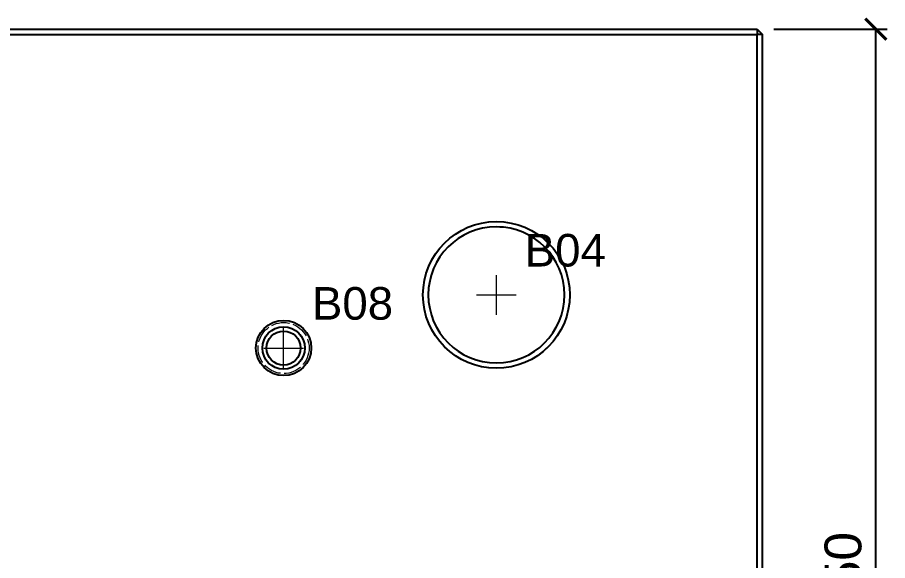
# Model space of a CAD drawing. Header units: millimetres. Extents: x 7 to 422, y 36 to 182.
# Drawn here: x 109.82 to 150.72, y 61.33 to 86.89 of the extents above; entities that cross this region are included whole.
import ezdxf

# ---------------------------------------------------------------- set-up
doc = ezdxf.new("R2010")
doc.units = ezdxf.units.MM
doc.header["$LTSCALE"] = 0.666667
doc.linetypes.add('DASHED', pattern=[1.524, 1.27, -0.254])
for name, color, linetype, lineweight in [('ANNOTATIONS', 7, 'CONTINUOUS', 18), ('DIMENSIONS', 7, 'CONTINUOUS', 18), ('HIDDEN', 7, 'DASHED', 13), ('VISIBLE', 7, 'CONTINUOUS', 25)]:
    doc.layers.add(name, color=color, linetype=linetype, lineweight=lineweight)
doc.styles.add('CJK', font='Arial Unicode.ttf')
doc.styles.add('OpenSansCondensed-Light', font='OpenSansCondensed-Light.ttf')
doc.dimstyles.new('EZDXF', dxfattribs={"dimtxt": 0.25, "dimasz": 0.175, "dimexe": 0.375, "dimexo": 0.125, "dimgap": 0.1, "dimtad": 1, "dimlfac": 100, "dimzin": 12, "dimdsep": 46, "dimtxsty": 'OpenSansCondensed-Light', "dimblk": 'ARCHTICK', "dimcen": 2.5, "dimazin": 3, "dimtfac": 0.5, "dimtmove": 2, "dimatfit": 3})

# ---------------------------------------------------------------- blocks, each defined once
blk = doc.blocks.new('_ARCHTICK')
at = {"color": 0, "linetype": 'BYBLOCK', "const_width": 0.15}
blk.add_lwpolyline([(-0.5, -0.5), (0.5, 0.5)], dxfattribs=at)

msp = doc.modelspace()

# ---------------------------------------------------------------- linework, layer by layer
at = {"layer": 'ANNOTATIONS'}
for p, q in [((132.33333, 72.9), (132.33333, 74.76667)), ((131.4, 73.83333), (133.26667, 73.83333)), ((122.33333, 70.4), (122.33333, 72.26667)), ((121.4, 71.33333), (123.26667, 71.33333))]:
    msp.add_line(p, q, dxfattribs=at)
at = {"layer": 'HIDDEN'}
for centre, radius in [((132.33333, 73.83333), 3.45), ((132.33333, 73.83333), 3.2), ((122.33333, 71.33333), 1.2), ((122.33333, 71.33333), 1)]:
    msp.add_circle(centre, radius, dxfattribs=at)
at = {"layer": 'VISIBLE'}
for p, q in [((70.08333, 86.33333), (144.58333, 86.33333)), ((144.58333, 86.33333), (144.58333, 86.08333)), ((144.58333, 86.33333), (144.83333, 86.08333)), ((70.08333, 86.08333), (144.58333, 86.08333)), ((144.58333, 36.58333), (144.58333, 86.08333)), ((144.83333, 86.08333), (144.58333, 86.08333)), ((144.83333, 36.58333), (144.83333, 86.08333))]:
    msp.add_line(p, q, dxfattribs=at)
for centre, radius in [((132.33333, 73.83333), 3.45), ((122.33333, 71.33333), 1.3), ((122.33333, 71.33333), 1), ((122.33333, 71.33333), 0.8)]:
    msp.add_circle(centre, radius, dxfattribs=at)
for start, end in [(360, 180), (180, 0)]:
    msp.add_arc((132.33333, 73.83333), 3.2, start, end, dxfattribs=at)

# ---------------------------------------------------------------- texts
at = {"layer": 'ANNOTATIONS', "style": 'CJK'}
for s, p in [('B04', (133.66667, 75.16667)), ('B08', (123.66667, 72.66667))]:
    msp.add_text(s, height=1.533333, dxfattribs=at).set_placement(p)

# ---------------------------------------------------------------- dimensions: what is measured, and where the dimension line sits
at = {"layer": 'DIMENSIONS'}
msp.add_linear_dim(base=(150.16667, 36.33333), p1=(144.83333, 36.33333), p2=(144.83333, 86.33333), angle=90, dimstyle='EZDXF', override={"dimtxt": 1.733333, "dimasz": 1, "dimexe": 0.533333, "dimexo": 0.533333, "dimgap": 0.666667, "dimdec": 4, "dimlfac": 1, "dimzin": 8, "dimtxsty": 'CJK', "dimclrd": 7, "dimclre": 7, "dimclrt": 7}, dxfattribs=at).render()

doc.saveas('drawing.dxf')
